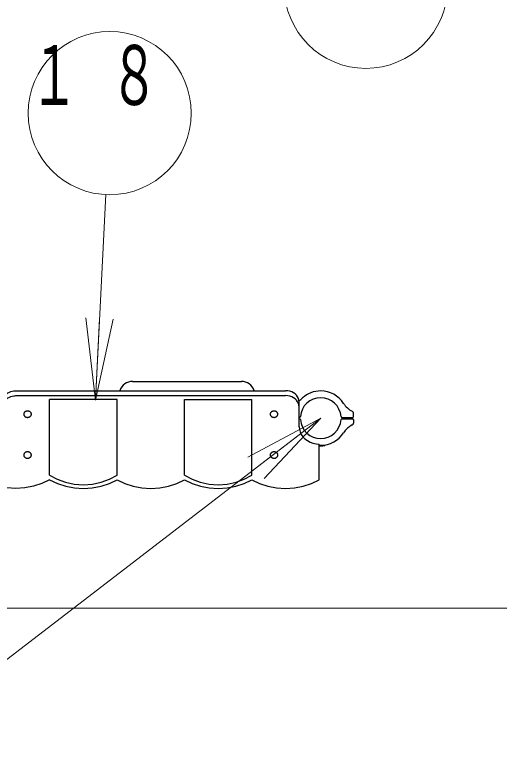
# Model space of a CAD drawing. Units: millimetres on the paper, scale 1:60. Extents: x -385 to 0, y -594 to 267.
# Drawn here: x -241.61 to -223.79, y 77.25 to 104.55 of the extents above; entities that cross this region are included whole.
import ezdxf

# ---------------------------------------------------------------- set-up
doc = ezdxf.new("R2010")
doc.units = ezdxf.units.MM
doc.layers.add('1_60', color=7, linetype='Continuous', lineweight=25)
doc.styles.add('ＭＳ ゴシック', font='')
doc.styles.get('ＭＳ ゴシック').set_extended_font_data('MS Gothic')

msp = doc.modelspace()

# ---------------------------------------------------------------- linework, layer by layer
at = {"layer": '1_60', "lineweight": 13}
for p, q in [((-238.642, 90.382), (-238.265, 97.936)), ((-238.642, 90.382), (-238.992, 93.403)), ((-238.642, 90.382), (-238.493, 93.378)), ((-237.993, 93.353), (-238.642, 90.382)), ((-230.356, 89.717), (-246.571, 77.25)), ((-233.039, 88.285), (-230.356, 89.717)), ((-230.356, 89.717), (-232.735, 87.888)), ((-230.356, 89.717), (-232.43, 87.492)), ((-216.606, 82.734), (-352.273, 82.734)), ((-217.023, 82.734), (-352.273, 82.734))]:
    msp.add_line(p, q, dxfattribs=at)
at = {"layer": '1_60', "color": 40}
msp.add_line((-237.273, 91.067), (-233.273, 91.067), dxfattribs=at)
at = {"layer": '1_60', "color": 1}
for p, q in [((-241.564, 90.725), (-231.649, 90.725)), ((-241.564, 90.544), (-231.649, 90.544)), ((-231.149, 89.402), (-231.149, 90.316)), ((-230.406, 87.45), (-230.406, 88.755))]:
    msp.add_line(p, q, dxfattribs=at)
at = {"layer": '1_60', "color": 2}
for p, q in [((-237.846, 90.407), (-240.326, 90.407)), ((-240.326, 87.62), (-240.326, 90.407)), ((-237.846, 87.62), (-237.846, 90.407)), ((-235.366, 87.62), (-235.366, 90.407)), ((-235.366, 90.407), (-232.886, 90.407)), ((-232.886, 87.62), (-232.886, 90.407)), ((-229.149, 89.777), (-229.153, 89.898)), ((-231.137, 89.742), (-231.149, 89.742)), ((-231.137, 89.692), (-231.149, 89.692)), ((-229.575, 89.742), (-229.182, 89.742)), ((-229.575, 89.692), (-229.182, 89.692)), ((-229.149, 89.658), (-229.154, 89.527))]:
    msp.add_line(p, q, dxfattribs=at)
at = {"layer": '1_60'}
msp.add_line((-230.189, 88.731), (-230.189, 88.728), dxfattribs=at)
at = {"layer": '1_60', "color": 1}
for points in [[(-242.064, 90.316), (-242.06, 90.364), (-242.05, 90.411), (-242.033, 90.458), (-242.009, 90.502), (-241.98, 90.543), (-241.944, 90.582), (-241.903, 90.617), (-241.858, 90.647), (-241.808, 90.673), (-241.755, 90.694), (-241.7, 90.71), (-241.642, 90.72), (-241.603, 90.724), (-241.564, 90.725)], [(-231.149, 90.316), (-231.155, 90.38), (-231.173, 90.442), (-231.203, 90.502), (-231.244, 90.557), (-231.295, 90.605), (-231.355, 90.647), (-231.422, 90.681), (-231.494, 90.705), (-231.57, 90.72), (-231.649, 90.725)], [(-242.064, 90.134), (-242.06, 90.182), (-242.05, 90.23), (-242.033, 90.276), (-242.009, 90.32), (-241.98, 90.362), (-241.944, 90.4), (-241.903, 90.435), (-241.858, 90.466), (-241.808, 90.492), (-241.755, 90.513), (-241.7, 90.528), (-241.642, 90.539), (-241.603, 90.542), (-241.564, 90.544)], [(-231.149, 90.134), (-231.155, 90.198), (-231.173, 90.261), (-231.203, 90.32), (-231.244, 90.375), (-231.295, 90.424), (-231.355, 90.466), (-231.422, 90.499), (-231.494, 90.524), (-231.57, 90.539), (-231.649, 90.544)], [(-231.149, 89.402), (-231.14, 89.305), (-231.113, 89.21), (-231.069, 89.119), (-231.009, 89.034), (-230.934, 88.958), (-230.846, 88.892), (-230.747, 88.838), (-230.639, 88.796), (-230.524, 88.768), (-230.406, 88.755)], [(-240.326, 87.45), (-240.61, 87.313), (-240.916, 87.212), (-241.238, 87.151), (-241.566, 87.131), (-241.895, 87.151), (-242.216, 87.212), (-242.522, 87.313), (-242.806, 87.45)], [(-240.326, 87.45), (-240.042, 87.313), (-239.736, 87.212), (-239.415, 87.151), (-239.086, 87.131), (-238.758, 87.151), (-238.436, 87.212), (-238.13, 87.313), (-237.846, 87.45)], [(-237.846, 87.45), (-237.562, 87.313), (-237.256, 87.212), (-236.935, 87.151), (-236.606, 87.131), (-236.277, 87.151), (-235.956, 87.212), (-235.65, 87.313), (-235.366, 87.45)], [(-235.366, 87.45), (-235.082, 87.313), (-234.776, 87.212), (-234.455, 87.151), (-234.126, 87.131), (-233.797, 87.151), (-233.476, 87.212), (-233.17, 87.313), (-232.886, 87.45)], [(-232.886, 87.45), (-232.602, 87.313), (-232.296, 87.212), (-231.975, 87.151), (-231.646, 87.131), (-231.317, 87.151), (-230.996, 87.212), (-230.69, 87.313), (-230.406, 87.45)]]:
    msp.add_lwpolyline(points, dxfattribs=at)
at = {"layer": '1_60'}
for points in [[(-240.998, 89.861), (-240.999, 89.871), (-241, 89.881), (-241.003, 89.891), (-241.007, 89.901), (-241.011, 89.91), (-241.017, 89.919), (-241.024, 89.928), (-241.031, 89.936), (-241.039, 89.943), (-241.049, 89.95), (-241.058, 89.956), (-241.069, 89.962), (-241.08, 89.966), (-241.091, 89.97), (-241.103, 89.973), (-241.115, 89.975), (-241.127, 89.977), (-241.14, 89.977), (-241.152, 89.977), (-241.164, 89.975), (-241.176, 89.973), (-241.188, 89.97), (-241.2, 89.966), (-241.21, 89.962), (-241.221, 89.956), (-241.231, 89.95), (-241.24, 89.943), (-241.248, 89.936), (-241.256, 89.928), (-241.262, 89.919), (-241.268, 89.91), (-241.273, 89.901), (-241.276, 89.891), (-241.279, 89.881), (-241.281, 89.871), (-241.281, 89.861), (-241.281, 89.851), (-241.279, 89.841), (-241.276, 89.831), (-241.273, 89.821), (-241.268, 89.812), (-241.262, 89.803), (-241.256, 89.795), (-241.248, 89.787), (-241.24, 89.779), (-241.231, 89.772), (-241.221, 89.766), (-241.21, 89.761), (-241.2, 89.756), (-241.188, 89.752), (-241.176, 89.749), (-241.164, 89.747), (-241.152, 89.745), (-241.14, 89.745), (-241.127, 89.745), (-241.115, 89.747), (-241.103, 89.749), (-241.091, 89.752), (-241.08, 89.756), (-241.069, 89.761), (-241.058, 89.766), (-241.049, 89.772), (-241.039, 89.779), (-241.031, 89.787), (-241.024, 89.795), (-241.017, 89.803), (-241.011, 89.812), (-241.007, 89.821), (-241.003, 89.831), (-241, 89.841), (-240.999, 89.851)], [(-231.931, 89.861), (-231.932, 89.871), (-231.933, 89.881), (-231.936, 89.891), (-231.94, 89.901), (-231.944, 89.91), (-231.95, 89.919), (-231.957, 89.928), (-231.964, 89.936), (-231.973, 89.943), (-231.982, 89.95), (-231.992, 89.956), (-232.002, 89.962), (-232.013, 89.966), (-232.024, 89.97), (-232.036, 89.973), (-232.048, 89.975), (-232.06, 89.977), (-232.073, 89.977), (-232.085, 89.977), (-232.097, 89.975), (-232.109, 89.973), (-232.121, 89.97), (-232.133, 89.966), (-232.144, 89.962), (-232.154, 89.956), (-232.164, 89.95), (-232.173, 89.943), (-232.181, 89.936), (-232.189, 89.928), (-232.195, 89.919), (-232.201, 89.91), (-232.206, 89.901), (-232.21, 89.891), (-232.212, 89.881), (-232.214, 89.871), (-232.214, 89.861), (-232.214, 89.851), (-232.212, 89.841), (-232.21, 89.831), (-232.206, 89.821), (-232.201, 89.812), (-232.195, 89.803), (-232.189, 89.795), (-232.181, 89.787), (-232.173, 89.779), (-232.164, 89.772), (-232.154, 89.766), (-232.144, 89.761), (-232.133, 89.756), (-232.121, 89.752), (-232.109, 89.749), (-232.097, 89.747), (-232.085, 89.745), (-232.073, 89.745), (-232.06, 89.745), (-232.048, 89.747), (-232.036, 89.749), (-232.024, 89.752), (-232.013, 89.756), (-232.002, 89.761), (-231.992, 89.766), (-231.982, 89.772), (-231.973, 89.779), (-231.964, 89.787), (-231.957, 89.795), (-231.95, 89.803), (-231.944, 89.812), (-231.94, 89.821), (-231.936, 89.831), (-231.933, 89.841), (-231.932, 89.851)], [(-240.998, 88.359), (-240.999, 88.369), (-241, 88.379), (-241.003, 88.389), (-241.007, 88.399), (-241.011, 88.408), (-241.017, 88.417), (-241.024, 88.426), (-241.031, 88.434), (-241.039, 88.441), (-241.049, 88.448), (-241.058, 88.454), (-241.069, 88.46), (-241.08, 88.464), (-241.091, 88.468), (-241.103, 88.471), (-241.115, 88.474), (-241.127, 88.475), (-241.14, 88.475), (-241.152, 88.475), (-241.164, 88.474), (-241.176, 88.471), (-241.188, 88.468), (-241.2, 88.464), (-241.21, 88.46), (-241.221, 88.454), (-241.231, 88.448), (-241.24, 88.441), (-241.248, 88.434), (-241.256, 88.426), (-241.262, 88.417), (-241.268, 88.408), (-241.273, 88.399), (-241.276, 88.389), (-241.279, 88.379), (-241.281, 88.369), (-241.281, 88.359), (-241.281, 88.349), (-241.279, 88.339), (-241.276, 88.329), (-241.273, 88.32), (-241.268, 88.31), (-241.262, 88.301), (-241.256, 88.293), (-241.248, 88.285), (-241.24, 88.277), (-241.231, 88.27), (-241.221, 88.264), (-241.21, 88.259), (-241.2, 88.254), (-241.188, 88.25), (-241.176, 88.247), (-241.164, 88.245), (-241.152, 88.244), (-241.14, 88.243), (-241.127, 88.244), (-241.115, 88.245), (-241.103, 88.247), (-241.091, 88.25), (-241.08, 88.254), (-241.069, 88.259), (-241.058, 88.264), (-241.049, 88.27), (-241.039, 88.277), (-241.031, 88.285), (-241.024, 88.293), (-241.017, 88.301), (-241.011, 88.31), (-241.007, 88.32), (-241.003, 88.329), (-241, 88.339), (-240.999, 88.349)], [(-231.931, 88.359), (-231.932, 88.369), (-231.933, 88.379), (-231.936, 88.389), (-231.94, 88.399), (-231.944, 88.408), (-231.95, 88.417), (-231.957, 88.426), (-231.964, 88.434), (-231.973, 88.441), (-231.982, 88.448), (-231.992, 88.454), (-232.002, 88.46), (-232.013, 88.464), (-232.024, 88.468), (-232.036, 88.471), (-232.048, 88.474), (-232.06, 88.475), (-232.073, 88.475), (-232.085, 88.475), (-232.097, 88.474), (-232.109, 88.471), (-232.121, 88.468), (-232.133, 88.464), (-232.144, 88.46), (-232.154, 88.454), (-232.164, 88.448), (-232.173, 88.441), (-232.181, 88.434), (-232.189, 88.426), (-232.195, 88.417), (-232.201, 88.408), (-232.206, 88.399), (-232.21, 88.389), (-232.212, 88.379), (-232.214, 88.369), (-232.214, 88.359), (-232.214, 88.349), (-232.212, 88.339), (-232.21, 88.329), (-232.206, 88.32), (-232.201, 88.31), (-232.195, 88.301), (-232.189, 88.293), (-232.181, 88.285), (-232.173, 88.277), (-232.164, 88.27), (-232.154, 88.264), (-232.144, 88.259), (-232.133, 88.254), (-232.121, 88.25), (-232.109, 88.247), (-232.097, 88.245), (-232.085, 88.244), (-232.073, 88.243), (-232.06, 88.244), (-232.048, 88.245), (-232.036, 88.247), (-232.024, 88.25), (-232.013, 88.254), (-232.002, 88.259), (-231.992, 88.264), (-231.982, 88.27), (-231.973, 88.277), (-231.964, 88.285), (-231.957, 88.293), (-231.95, 88.301), (-231.944, 88.31), (-231.94, 88.32), (-231.936, 88.329), (-231.933, 88.339), (-231.932, 88.349)]]:
    msp.add_lwpolyline(points, close=True, dxfattribs=at)
at = {"layer": '1_60', "color": 2}
for points in [[(-240.326, 87.62), (-240.048, 87.469), (-239.743, 87.358), (-239.419, 87.29), (-239.086, 87.267), (-238.753, 87.29), (-238.43, 87.358), (-238.125, 87.469), (-237.846, 87.62)], [(-235.366, 87.62), (-235.088, 87.469), (-234.783, 87.358), (-234.459, 87.29), (-234.126, 87.267), (-233.793, 87.29), (-233.47, 87.358), (-233.165, 87.469), (-232.886, 87.62)]]:
    msp.add_lwpolyline(points, dxfattribs=at)
at = {"layer": '1_60', "lineweight": 13}
for centre in [(-228.694, 105.578), (-238.115, 100.932)]:
    msp.add_circle(centre, 3, dxfattribs=at)
at = {"layer": '1_60', "color": 40}
for centre, start, end in [((-237.273, 90.567), 90, 161.541), ((-233.273, 90.567), 18.459, 90)]:
    msp.add_arc(centre, 0.5, start, end, dxfattribs=at)
at = {"layer": '1_60', "color": 2}
for centre, radius, start, end in [((-230.356, 89.717), 1, 90, 132.2172), ((-230.356, 89.717), 1, 32.7272, 90), ((-232.484, 92.062), 2.167, 307.9723, 312.2172), ((-230.356, 89.717), 0.75, 4.2707, 175.7293), ((-228.814, 90.708), 0.833, 212.7272, 242.5412), ((-229.236, 89.895), 0.0833, 2, 62.5412), ((-229.236, 89.895), 0.0833, 2, 62.5412), ((-231.137, 89.775), 0.0333, 270, 355.7293), ((-231.137, 89.659), 0.0333, 4.2707, 90), ((-230.356, 89.717), 0.75, 184.2707, 355.7293), ((-229.575, 89.775), 0.0333, 184.2707, 270), ((-229.575, 89.659), 0.0333, 90, 175.7293), ((-229.236, 89.539), 0.0833, 297.4588, 358), ((-229.182, 89.775), 0.0333, 270, 2), ((-229.182, 89.659), 0.0333, 358, 90), ((-228.814, 88.726), 0.833, 117.4588, 147.2728), ((-230.356, 89.717), 1, 270, 327.2728), ((-230.356, 89.717), 1, 267.134, 270)]:
    msp.add_arc(centre, radius, start, end, dxfattribs=at)
at = {"layer": '1_60'}
for centre, radius, start, end in [((-230.356, 89.717), 1.017, 270, 278.6269), ((-230.206, 88.728), 0.0167, 278.6269, 0), ((-230.356, 89.717), 1.017, 267.181, 270)]:
    msp.add_arc(centre, radius, start, end, dxfattribs=at)

# ---------------------------------------------------------------- texts
at = {"layer": '1_60', "insert": (-238.115, 103.432), "char_height": 2.199, "attachment_point": 2, "style": 'ＭＳ ゴシック'}
msp.add_mtext('\\T1.64;\\W0.6;１８', dxfattribs=at)

doc.saveas('drawing.dxf')
